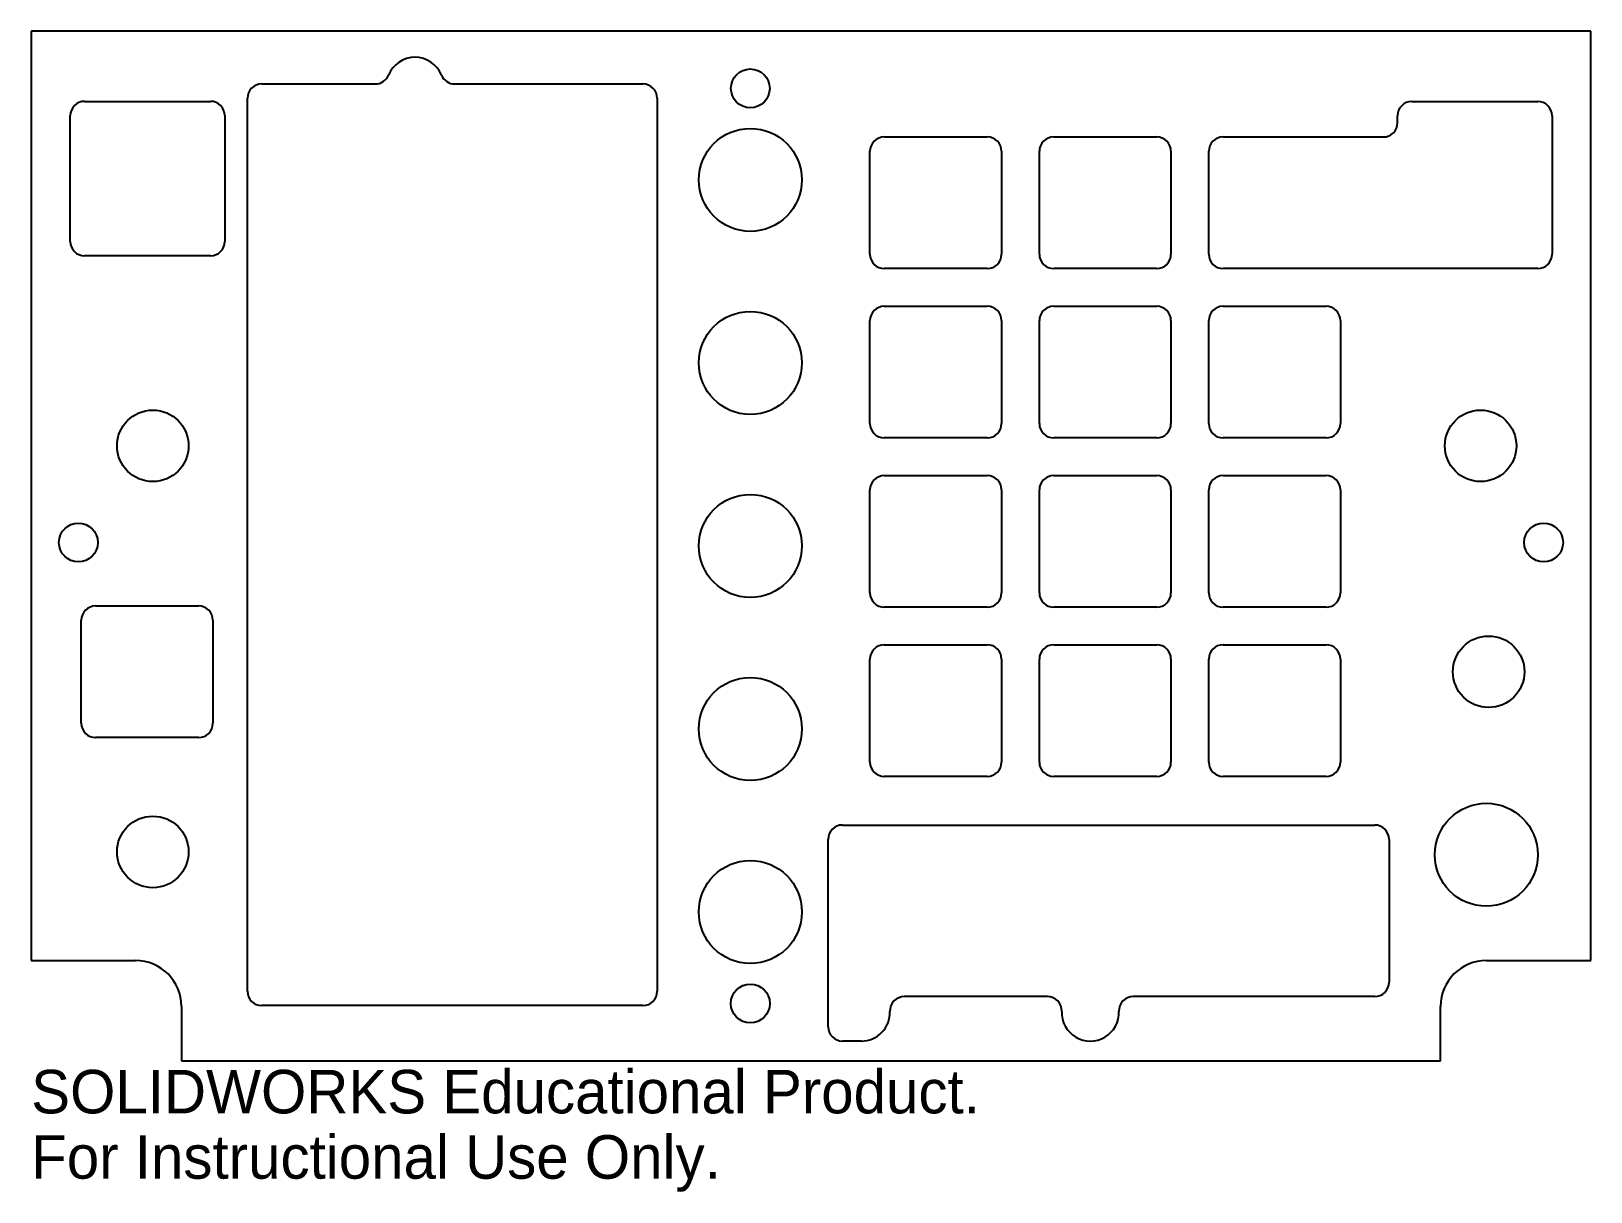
# Model space of a CAD drawing. Header units: inches. Extents: x -3.41 to 3.41, y -7.75 to -2.67.
import ezdxf

# ---------------------------------------------------------------- set-up
doc = ezdxf.new("R2010")
doc.units = ezdxf.units.IN
doc.header["$MEASUREMENT"] = 0
doc.styles.add('SLDTEXTSTYLE0', font='Arail.ttf')

msp = doc.modelspace()

# ---------------------------------------------------------------- linework, layer by layer
at = {"color": 1, "linetype": 'Continuous', "lineweight": 25}
for p, q in [((3.4062, -2.6744), (-3.4062, -2.6744)), ((-3.4062, -2.6744), (-3.4062, -6.7369)), ((3.4062, -6.7369), (3.4062, -2.6744)), ((-2.3993, -2.9052), (-1.9035, -2.9052)), ((-1.5563, -2.9052), (-0.7345, -2.9052)), ((-3.1731, -2.9812), (-2.6231, -2.9812)), ((-2.4618, -6.8711), (-2.4618, -2.9677)), ((-0.672, -2.9677), (-0.672, -6.8711)), ((2.6245, -2.9819), (3.1745, -2.9819)), ((-3.2356, -3.5937), (-3.2356, -3.0437)), ((-2.5606, -3.0437), (-2.5606, -3.5937)), ((2.562, -3.0744), (2.562, -3.0444)), ((3.237, -3.0444), (3.237, -3.6494)), ((0.2575, -3.6494), (0.2575, -3.1994)), ((0.32, -3.1369), (0.77, -3.1369)), ((0.8325, -3.1994), (0.8325, -3.6494)), ((0.9975, -3.6494), (0.9975, -3.1994)), ((1.06, -3.1369), (1.51, -3.1369)), ((1.5725, -3.1994), (1.5725, -3.6494)), ((1.7375, -3.6494), (1.7375, -3.1994)), ((1.8, -3.1369), (2.4995, -3.1369)), ((-2.6231, -3.6562), (-3.1731, -3.6562)), ((0.77, -3.7119), (0.32, -3.7119)), ((1.51, -3.7119), (1.06, -3.7119)), ((3.1745, -3.7119), (1.8, -3.7119)), ((0.32, -3.8769), (0.77, -3.8769)), ((1.06, -3.8769), (1.51, -3.8769)), ((1.8, -3.8769), (2.25, -3.8769)), ((0.2575, -4.3894), (0.2575, -3.9394)), ((0.8325, -3.9394), (0.8325, -4.3894)), ((0.9975, -4.3894), (0.9975, -3.9394)), ((1.5725, -3.9394), (1.5725, -4.3894)), ((1.7375, -4.3894), (1.7375, -3.9394)), ((2.3125, -3.9394), (2.3125, -4.3894)), ((0.77, -4.4519), (0.32, -4.4519)), ((1.51, -4.4519), (1.06, -4.4519)), ((2.25, -4.4519), (1.8, -4.4519)), ((0.32, -4.6169), (0.77, -4.6169)), ((1.06, -4.6169), (1.51, -4.6169)), ((1.8, -4.6169), (2.25, -4.6169)), ((0.2575, -5.1294), (0.2575, -4.6794)), ((0.8325, -4.6794), (0.8325, -5.1294)), ((0.9975, -5.1294), (0.9975, -4.6794)), ((1.5725, -4.6794), (1.5725, -5.1294)), ((1.7375, -5.1294), (1.7375, -4.6794)), ((2.3125, -4.6794), (2.3125, -5.1294)), ((-3.125, -5.1869), (-2.675, -5.1869)), ((0.77, -5.1919), (0.32, -5.1919)), ((1.51, -5.1919), (1.06, -5.1919)), ((2.25, -5.1919), (1.8, -5.1919)), ((-3.1875, -5.6994), (-3.1875, -5.2494)), ((-2.6125, -5.2494), (-2.6125, -5.6994)), ((0.32, -5.3569), (0.77, -5.3569)), ((1.06, -5.3569), (1.51, -5.3569)), ((1.8, -5.3569), (2.25, -5.3569)), ((0.2575, -5.8694), (0.2575, -5.4194)), ((0.8325, -5.4194), (0.8325, -5.8694)), ((0.9975, -5.8694), (0.9975, -5.4194)), ((1.5725, -5.4194), (1.5725, -5.8694)), ((1.7375, -5.8694), (1.7375, -5.4194)), ((2.3125, -5.4194), (2.3125, -5.8694)), ((-2.675, -5.7619), (-3.125, -5.7619)), ((0.77, -5.9319), (0.32, -5.9319)), ((1.51, -5.9319), (1.06, -5.9319)), ((2.25, -5.9319), (1.8, -5.9319)), ((0.1375, -6.1444), (2.4625, -6.1444)), ((0.075, -7.0261), (0.075, -6.2069)), ((2.525, -6.2069), (2.525, -6.8319)), ((-3.4062, -6.7369), (-2.95, -6.7369)), ((2.95, -6.7369), (3.4062, -6.7369)), ((-2.75, -6.9369), (-2.75, -7.1744)), ((-0.7345, -6.9336), (-2.3993, -6.9336)), ((1.0327, -6.8944), (0.4075, -6.8944)), ((2.4625, -6.8944), (1.4075, -6.8944)), ((2.75, -7.1744), (2.75, -6.9369)), ((0.2201, -7.0886), (0.1375, -7.0886)), ((-2.75, -7.1744), (2.75, -7.1744))]:
    msp.add_line(p, q, dxfattribs=at)
for centre, radius in [((-0.265, -2.9244), 0.0847), ((-0.265, -3.3244), 0.225), ((-0.265, -4.1244), 0.225), ((-2.875, -4.4869), 0.1563), ((2.925, -4.4869), 0.1562), ((-0.265, -4.9244), 0.225), ((-3.2, -4.9094), 0.0848), ((3.2, -4.9094), 0.0848), ((2.96, -5.4744), 0.1562), ((-0.265, -5.7244), 0.225), ((2.95, -6.2744), 0.225), ((-2.875, -6.2619), 0.1563), ((-0.265, -6.5244), 0.225), ((-0.265, -6.9244), 0.0848)]:
    msp.add_circle(centre, radius, dxfattribs=at)
for centre, radius, start, end in [((-1.7299, -2.9136), 0.125, 22.20043, 157.79957), ((-2.3993, -2.9677), 0.0625, 90, 180), ((-1.9035, -2.8427), 0.0625, 270, 337.79957), ((-1.5563, -2.8427), 0.0625, 202.20043, 270), ((-0.7345, -2.9677), 0.0625, 0, 90), ((-3.1731, -3.0437), 0.0625, 90, 180), ((-2.6231, -3.0437), 0.0625, 0, 90), ((2.6245, -3.0444), 0.0625, 90, 180), ((3.1745, -3.0444), 0.0625, 0, 90), ((2.4995, -3.0744), 0.0625, 270, 0), ((0.32, -3.1994), 0.0625, 90, 180), ((0.77, -3.1994), 0.0625, 0, 90), ((1.06, -3.1994), 0.0625, 90, 180), ((1.51, -3.1994), 0.0625, 0, 90), ((1.8, -3.1994), 0.0625, 90, 180), ((-3.1731, -3.5937), 0.0625, 180, 270), ((-2.6231, -3.5937), 0.0625, 270, 0), ((0.32, -3.6494), 0.0625, 180, 270), ((0.77, -3.6494), 0.0625, 270, 0), ((1.06, -3.6494), 0.0625, 180, 270), ((1.51, -3.6494), 0.0625, 270, 0), ((1.8, -3.6494), 0.0625, 180, 270), ((3.1745, -3.6494), 0.0625, 270, 0), ((0.32, -3.9394), 0.0625, 90, 180), ((0.77, -3.9394), 0.0625, 0, 90), ((1.06, -3.9394), 0.0625, 90, 180), ((1.51, -3.9394), 0.0625, 0, 90), ((1.8, -3.9394), 0.0625, 90, 180), ((2.25, -3.9394), 0.0625, 0, 90), ((0.32, -4.3894), 0.0625, 180, 270), ((0.77, -4.3894), 0.0625, 270, 0), ((1.06, -4.3894), 0.0625, 180, 270), ((1.51, -4.3894), 0.0625, 270, 0), ((1.8, -4.3894), 0.0625, 180, 270), ((2.25, -4.3894), 0.0625, 270, 0), ((0.32, -4.6794), 0.0625, 90, 180), ((0.77, -4.6794), 0.0625, 0, 90), ((1.06, -4.6794), 0.0625, 90, 180), ((1.51, -4.6794), 0.0625, 0, 90), ((1.8, -4.6794), 0.0625, 90, 180), ((2.25, -4.6794), 0.0625, 0, 90), ((0.32, -5.1294), 0.0625, 180, 270), ((0.77, -5.1294), 0.0625, 270, 0), ((1.06, -5.1294), 0.0625, 180, 270), ((1.51, -5.1294), 0.0625, 270, 0), ((1.8, -5.1294), 0.0625, 180, 270), ((2.25, -5.1294), 0.0625, 270, 0), ((-3.125, -5.2494), 0.0625, 90, 180), ((-2.675, -5.2494), 0.0625, 0, 90), ((0.32, -5.4194), 0.0625, 90, 180), ((0.77, -5.4194), 0.0625, 0, 90), ((1.06, -5.4194), 0.0625, 90, 180), ((1.51, -5.4194), 0.0625, 0, 90), ((1.8, -5.4194), 0.0625, 90, 180), ((2.25, -5.4194), 0.0625, 0, 90), ((-3.125, -5.6994), 0.0625, 180, 270), ((-2.675, -5.6994), 0.0625, 270, 0), ((0.32, -5.8694), 0.0625, 180, 270), ((0.77, -5.8694), 0.0625, 270, 0), ((1.06, -5.8694), 0.0625, 180, 270), ((1.51, -5.8694), 0.0625, 270, 0), ((1.8, -5.8694), 0.0625, 180, 270), ((2.25, -5.8694), 0.0625, 270, 0), ((0.1375, -6.2069), 0.0625, 90, 180), ((2.4625, -6.2069), 0.0625, 0, 90), ((-2.95, -6.9369), 0.2, 0, 90), ((2.95, -6.9369), 0.2, 90, 180), ((-2.3993, -6.8711), 0.0625, 180, 270), ((-0.7345, -6.8711), 0.0625, 270, 0), ((2.4625, -6.8319), 0.0625, 270, 0), ((0.4075, -6.9569), 0.0625, 90, 182.03962), ((1.0327, -6.9569), 0.0625, 357.96038, 90), ((1.4075, -6.9569), 0.0625, 90, 182.03962), ((0.2201, -6.9636), 0.125, 270, 2.03962), ((1.2201, -6.9636), 0.125, 177.96038, 2.03962), ((0.1375, -7.0261), 0.0625, 180, 270)]:
    msp.add_arc(centre, radius, start, end, dxfattribs=at)

# ---------------------------------------------------------------- texts
at = {"color": 7, "linetype": 'Continuous', "char_height": 0.1903, "attachment_point": 1, "style": 'SLDTEXTSTYLE0'}
for s, insert in [('SOLIDWORKS Educational Product.', (-3.4062, -7.2145)), ('For Instructional Use Only.', (-3.4062, -7.5))]:
    msp.add_mtext(s, dxfattribs=dict(at, insert=insert))

doc.saveas('drawing.dxf')
